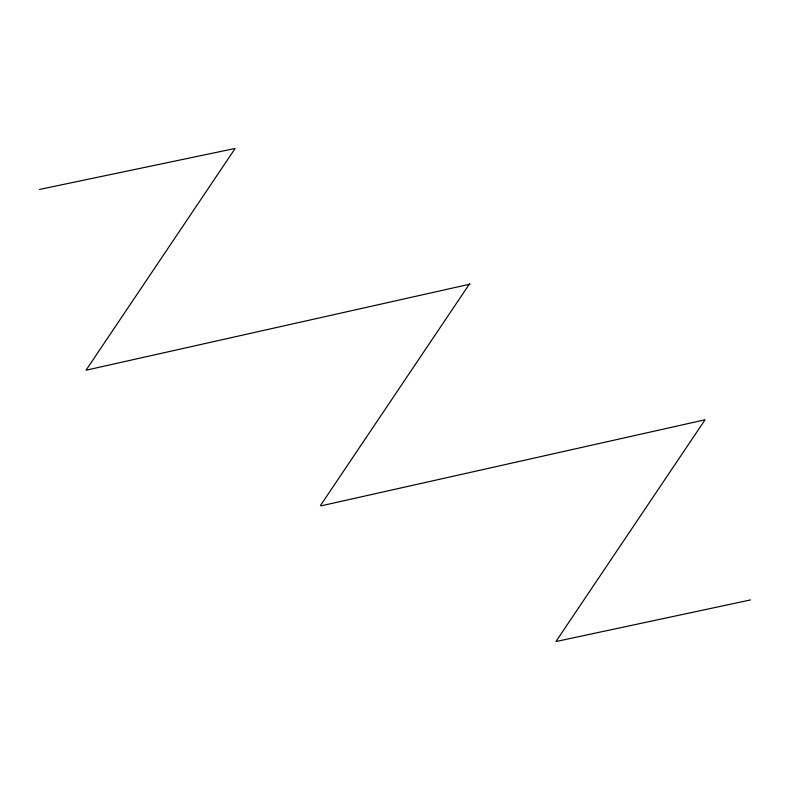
<?xml version="1.0" encoding="UTF-8"?>
<svg xmlns="http://www.w3.org/2000/svg" width="790" height="790" viewBox="0 0 790 790"><rect width="100%" height="100%" fill="white"/><g stroke="black" fill="none" stroke-linecap="round" stroke-linejoin="round"><path stroke-width="1.19" d="M320.424 505.57L469.576 283.808M470.119 284.124L86.011 370.224L235.153 148.461L39.5 189.442M320.977 505.877L705.075 419.776L555.933 641.539L750.5 599.936"/></g></svg>
